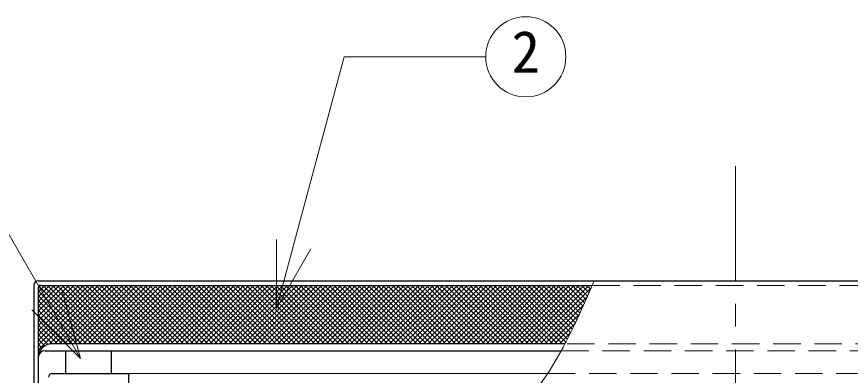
# Model space of a CAD drawing. Units: millimetres at full size, sheet at 1:10; details may follow other scales. Extents: x -2123 to 1927, y -1358 to 1452.
# Drawn here: x -1811.7 to -1447.6, y -101.8 to 54.7 of the extents above; entities that cross this region are included whole.
import ezdxf
from ezdxf.enums import TextEntityAlignment as Align

# ---------------------------------------------------------------- set-up
doc = ezdxf.new("R2010")
doc.units = ezdxf.units.MM
doc.header["$LTSCALE"] = 10
doc.linetypes.add('CHAIN1', pattern=[8, 5, -1, 1, -1])
doc.linetypes.add('DASHED1', pattern=[1.8, 1.2, -0.6])
doc.layers.add('0-0', color=7, linetype='Continuous', lineweight=18)
doc.styles.add('ＭＳ ゴシック', font='')
doc.styles.get('ＭＳ ゴシック').set_extended_font_data('MS Gothic')

msp = doc.modelspace()

# ---------------------------------------------------------------- linework, layer by layer
at = {"layer": '0-0'}
for p, q in [((-1698.2, -72.62), (-1668.77, 37.22)), ((-1668.77, 37.22), (-1606.86, 37.22)), ((-1783.91, -94.49), (-1839.1, 1.1)), ((-1698.2, -72.62), (-1698.2, -42.62)), ((-1698.2, -72.62), (-1683.2, -46.64)), ((-1783.91, -94.49), (-1791.67, -65.52)), ((-1783.91, -94.49), (-1805.12, -73.28))]:
    msp.add_line(p, q, dxfattribs=at)
at = {"layer": '0-0', "color": 4, "linetype": 'CHAIN1', "lineweight": 9}
msp.add_line((-1497.8, -10.59), (-1497.8, -1043.09), dxfattribs=at)
at = {"layer": '0-0', "color": 5, "lineweight": 25}
for p, q in [((-1802.3, -60.59), (-1193.3, -60.59)), ((-1804.3, -62.59), (-1804.3, -140.59)), ((-1802.3, -63.59), (-1802.3, -140.59)), ((-1801.3, -62.59), (-1560.36, -62.59)), ((-1572.24, -88.09), (-1796.3, -88.09)), ((-1799.3, -91.09), (-1573.85, -91.09)), ((-1790.3, -101.09), (-1790.3, -91.09)), ((-1770.3, -101.09), (-1770.3, -91.09)), ((-1796.3, -101.09), (-1762.8, -101.09)), ((-1762.8, -356.03), (-1762.8, -101.09))]:
    msp.add_line(p, q, dxfattribs=at)
at = {"layer": '0-0', "color": 4, "lineweight": 9}
for p, q in [((-1802.3, -90.85), (-1774.04, -62.59)), ((-1802.3, -88.73), (-1776.16, -62.59)), ((-1802.3, -86.61), (-1778.28, -62.59)), ((-1802.3, -84.49), (-1780.4, -62.59)), ((-1802.3, -82.37), (-1782.52, -62.59)), ((-1802.3, -80.24), (-1784.64, -62.59)), ((-1802.3, -78.12), (-1786.76, -62.59)), ((-1802.3, -76), (-1788.89, -62.59)), ((-1802.3, -73.88), (-1791.01, -62.59)), ((-1802.3, -71.76), (-1793.13, -62.59)), ((-1802.3, -69.64), (-1795.25, -62.59)), ((-1802.3, -67.52), (-1797.37, -62.59)), ((-1802.3, -65.4), (-1799.49, -62.59)), ((-1802.3, -64.92), (-1779.13, -88.09)), ((-1802.22, -63.19), (-1801.69, -62.67)), ((-1802.1, -62.99), (-1777.01, -88.09)), ((-1800.39, -62.59), (-1774.89, -88.09)), ((-1798.27, -62.59), (-1772.77, -88.09)), ((-1797.55, -88.22), (-1771.92, -62.59)), ((-1796.15, -62.59), (-1770.65, -88.09)), ((-1795.29, -88.09), (-1769.79, -62.59)), ((-1794.02, -62.59), (-1768.52, -88.09)), ((-1793.17, -88.09), (-1767.67, -62.59)), ((-1791.9, -62.59), (-1766.4, -88.09)), ((-1791.05, -88.09), (-1765.55, -62.59)), ((-1789.78, -62.59), (-1764.28, -88.09)), ((-1788.93, -88.09), (-1763.43, -62.59)), ((-1787.66, -62.59), (-1762.16, -88.09)), ((-1786.81, -88.09), (-1761.31, -62.59)), ((-1785.54, -62.59), (-1760.04, -88.09)), ((-1784.69, -88.09), (-1759.19, -62.59)), ((-1783.42, -62.59), (-1757.92, -88.09)), ((-1782.57, -88.09), (-1757.07, -62.59)), ((-1781.3, -62.59), (-1755.8, -88.09)), ((-1780.44, -88.09), (-1754.94, -62.59)), ((-1779.18, -62.59), (-1753.68, -88.09)), ((-1778.32, -88.09), (-1752.82, -62.59)), ((-1777.05, -62.59), (-1751.55, -88.09)), ((-1776.2, -88.09), (-1750.7, -62.59)), ((-1774.93, -62.59), (-1749.43, -88.09)), ((-1774.08, -88.09), (-1748.58, -62.59)), ((-1772.81, -62.59), (-1747.31, -88.09)), ((-1771.96, -88.09), (-1746.46, -62.59)), ((-1770.69, -62.59), (-1745.19, -88.09)), ((-1769.84, -88.09), (-1744.34, -62.59)), ((-1768.57, -62.59), (-1743.07, -88.09)), ((-1767.72, -88.09), (-1742.22, -62.59)), ((-1766.45, -62.59), (-1740.95, -88.09)), ((-1765.6, -88.09), (-1740.1, -62.59)), ((-1764.33, -62.59), (-1738.83, -88.09)), ((-1763.47, -88.09), (-1737.97, -62.59)), ((-1762.2, -62.59), (-1736.7, -88.09)), ((-1761.35, -88.09), (-1735.85, -62.59)), ((-1760.08, -62.59), (-1734.58, -88.09)), ((-1759.23, -88.09), (-1733.73, -62.59)), ((-1757.96, -62.59), (-1732.46, -88.09)), ((-1757.11, -88.09), (-1731.61, -62.59)), ((-1755.84, -62.59), (-1730.34, -88.09)), ((-1754.99, -88.09), (-1729.49, -62.59)), ((-1753.72, -62.59), (-1728.22, -88.09)), ((-1752.87, -88.09), (-1727.37, -62.59)), ((-1751.6, -62.59), (-1726.1, -88.09)), ((-1750.75, -88.09), (-1725.25, -62.59)), ((-1749.48, -62.59), (-1723.98, -88.09)), ((-1748.62, -88.09), (-1723.12, -62.59)), ((-1747.36, -62.59), (-1721.86, -88.09)), ((-1746.5, -88.09), (-1721, -62.59)), ((-1745.23, -62.59), (-1719.73, -88.09)), ((-1744.38, -88.09), (-1718.88, -62.59)), ((-1743.11, -62.59), (-1717.61, -88.09)), ((-1742.26, -88.09), (-1716.76, -62.59)), ((-1740.99, -62.59), (-1715.49, -88.09)), ((-1740.14, -88.09), (-1714.64, -62.59)), ((-1738.87, -62.59), (-1713.37, -88.09)), ((-1738.02, -88.09), (-1712.52, -62.59)), ((-1736.75, -62.59), (-1711.25, -88.09)), ((-1735.9, -88.09), (-1710.4, -62.59)), ((-1734.63, -62.59), (-1709.13, -88.09)), ((-1733.78, -88.09), (-1708.28, -62.59)), ((-1732.51, -62.59), (-1707.01, -88.09)), ((-1731.65, -88.09), (-1706.15, -62.59)), ((-1730.38, -62.59), (-1704.88, -88.09)), ((-1729.53, -88.09), (-1704.03, -62.59)), ((-1728.26, -62.59), (-1702.76, -88.09)), ((-1727.41, -88.09), (-1701.91, -62.59)), ((-1726.14, -62.59), (-1700.64, -88.09)), ((-1725.29, -88.09), (-1699.79, -62.59)), ((-1724.02, -62.59), (-1698.52, -88.09)), ((-1723.17, -88.09), (-1697.67, -62.59)), ((-1721.9, -62.59), (-1696.4, -88.09)), ((-1721.05, -88.09), (-1695.55, -62.59)), ((-1719.78, -62.59), (-1694.28, -88.09)), ((-1718.93, -88.09), (-1693.43, -62.59)), ((-1717.66, -62.59), (-1692.16, -88.09)), ((-1716.8, -88.09), (-1691.3, -62.59)), ((-1715.54, -62.59), (-1690.04, -88.09)), ((-1714.68, -88.09), (-1689.18, -62.59)), ((-1713.41, -62.59), (-1687.91, -88.09)), ((-1712.56, -88.09), (-1687.06, -62.59)), ((-1711.29, -62.59), (-1685.79, -88.09)), ((-1710.44, -88.09), (-1684.94, -62.59)), ((-1709.17, -62.59), (-1683.67, -88.09)), ((-1708.32, -88.09), (-1682.82, -62.59)), ((-1707.05, -62.59), (-1681.55, -88.09)), ((-1706.2, -88.09), (-1680.7, -62.59)), ((-1704.93, -62.59), (-1679.43, -88.09)), ((-1704.08, -88.09), (-1678.58, -62.59)), ((-1702.81, -62.59), (-1677.31, -88.09)), ((-1701.96, -88.09), (-1676.46, -62.59)), ((-1700.69, -62.59), (-1675.19, -88.09)), ((-1699.83, -88.09), (-1674.33, -62.59)), ((-1698.57, -62.59), (-1673.07, -88.09)), ((-1697.71, -88.09), (-1672.21, -62.59)), ((-1696.44, -62.59), (-1670.94, -88.09)), ((-1695.59, -88.09), (-1670.09, -62.59)), ((-1694.32, -62.59), (-1668.82, -88.09)), ((-1693.47, -88.09), (-1667.97, -62.59)), ((-1692.2, -62.59), (-1666.7, -88.09)), ((-1691.35, -88.09), (-1665.85, -62.59)), ((-1690.08, -62.59), (-1664.58, -88.09)), ((-1689.23, -88.09), (-1663.73, -62.59)), ((-1687.96, -62.59), (-1662.46, -88.09)), ((-1687.11, -88.09), (-1661.61, -62.59)), ((-1685.84, -62.59), (-1660.34, -88.09)), ((-1684.99, -88.09), (-1659.49, -62.59)), ((-1683.72, -62.59), (-1658.22, -88.09)), ((-1682.86, -88.09), (-1657.36, -62.59)), ((-1681.59, -62.59), (-1656.09, -88.09)), ((-1680.74, -88.09), (-1655.24, -62.59)), ((-1679.47, -62.59), (-1653.97, -88.09)), ((-1678.62, -88.09), (-1653.12, -62.59)), ((-1677.35, -62.59), (-1651.85, -88.09)), ((-1676.5, -88.09), (-1651, -62.59)), ((-1675.23, -62.59), (-1649.73, -88.09)), ((-1674.38, -88.09), (-1648.88, -62.59)), ((-1673.11, -62.59), (-1647.61, -88.09)), ((-1672.26, -88.09), (-1646.76, -62.59)), ((-1670.99, -62.59), (-1645.49, -88.09)), ((-1670.14, -88.09), (-1644.64, -62.59)), ((-1668.87, -62.59), (-1643.37, -88.09)), ((-1668.01, -88.09), (-1642.51, -62.59)), ((-1666.75, -62.59), (-1641.25, -88.09)), ((-1665.89, -88.09), (-1640.39, -62.59)), ((-1664.62, -62.59), (-1639.12, -88.09)), ((-1663.77, -88.09), (-1638.27, -62.59)), ((-1662.5, -62.59), (-1637, -88.09)), ((-1661.65, -88.09), (-1636.15, -62.59)), ((-1660.38, -62.59), (-1634.88, -88.09)), ((-1659.53, -88.09), (-1634.03, -62.59)), ((-1658.26, -62.59), (-1632.76, -88.09)), ((-1657.41, -88.09), (-1631.91, -62.59)), ((-1656.14, -62.59), (-1630.64, -88.09)), ((-1655.29, -88.09), (-1629.79, -62.59)), ((-1654.02, -62.59), (-1628.52, -88.09)), ((-1653.17, -88.09), (-1627.67, -62.59)), ((-1651.9, -62.59), (-1626.4, -88.09)), ((-1651.04, -88.09), (-1625.54, -62.59)), ((-1649.77, -62.59), (-1624.27, -88.09)), ((-1648.92, -88.09), (-1623.42, -62.59)), ((-1647.65, -62.59), (-1622.15, -88.09)), ((-1646.8, -88.09), (-1621.3, -62.59)), ((-1645.53, -62.59), (-1620.03, -88.09)), ((-1644.68, -88.09), (-1619.18, -62.59)), ((-1643.41, -62.59), (-1617.91, -88.09)), ((-1642.56, -88.09), (-1617.06, -62.59)), ((-1641.29, -62.59), (-1615.79, -88.09)), ((-1640.44, -88.09), (-1614.94, -62.59)), ((-1639.17, -62.59), (-1613.67, -88.09)), ((-1638.32, -88.09), (-1612.82, -62.59)), ((-1637.05, -62.59), (-1611.55, -88.09)), ((-1636.19, -88.09), (-1610.69, -62.59)), ((-1634.93, -62.59), (-1609.43, -88.09)), ((-1634.07, -88.09), (-1608.57, -62.59)), ((-1632.8, -62.59), (-1607.3, -88.09)), ((-1631.95, -88.09), (-1606.45, -62.59)), ((-1630.68, -62.59), (-1605.18, -88.09)), ((-1629.83, -88.09), (-1604.33, -62.59)), ((-1628.56, -62.59), (-1603.06, -88.09)), ((-1627.71, -88.09), (-1602.21, -62.59)), ((-1626.44, -62.59), (-1600.94, -88.09)), ((-1625.59, -88.09), (-1600.09, -62.59)), ((-1624.32, -62.59), (-1598.82, -88.09)), ((-1623.47, -88.09), (-1597.97, -62.59)), ((-1622.2, -62.59), (-1596.7, -88.09)), ((-1621.35, -88.09), (-1595.85, -62.59)), ((-1620.08, -62.59), (-1594.58, -88.09)), ((-1619.22, -88.09), (-1593.72, -62.59)), ((-1617.95, -62.59), (-1592.45, -88.09)), ((-1617.1, -88.09), (-1591.6, -62.59)), ((-1615.83, -62.59), (-1590.33, -88.09)), ((-1614.98, -88.09), (-1589.48, -62.59)), ((-1613.71, -62.59), (-1588.21, -88.09)), ((-1612.86, -88.09), (-1587.36, -62.59)), ((-1611.59, -62.59), (-1586.09, -88.09)), ((-1610.74, -88.09), (-1585.24, -62.59)), ((-1609.47, -62.59), (-1583.97, -88.09)), ((-1608.62, -88.09), (-1583.12, -62.59)), ((-1607.35, -62.59), (-1581.85, -88.09)), ((-1606.5, -88.09), (-1581, -62.59)), ((-1605.23, -62.59), (-1579.73, -88.09)), ((-1604.37, -88.09), (-1578.87, -62.59)), ((-1603.11, -62.59), (-1577.61, -88.09)), ((-1602.25, -88.09), (-1576.75, -62.59)), ((-1600.98, -62.59), (-1575.48, -88.09)), ((-1600.13, -88.09), (-1574.63, -62.59)), ((-1598.86, -62.59), (-1573.36, -88.09)), ((-1598.01, -88.09), (-1572.51, -62.59)), ((-1596.74, -62.59), (-1571.91, -87.42)), ((-1595.89, -88.09), (-1570.39, -62.59)), ((-1594.62, -62.59), (-1571.2, -86)), ((-1593.77, -88.09), (-1568.27, -62.59)), ((-1592.5, -62.59), (-1570.5, -84.59)), ((-1591.65, -88.09), (-1566.15, -62.59)), ((-1590.38, -62.59), (-1569.79, -83.17)), ((-1589.53, -88.09), (-1564.03, -62.59)), ((-1588.26, -62.59), (-1569.09, -81.75)), ((-1587.4, -88.09), (-1561.9, -62.59)), ((-1586.14, -62.59), (-1568.38, -80.34)), ((-1585.28, -88.09), (-1560.8, -63.6)), ((-1584.01, -62.59), (-1567.68, -78.92)), ((-1581.89, -62.59), (-1567.01, -77.47)), ((-1579.77, -62.59), (-1566.35, -76.01)), ((-1577.65, -62.59), (-1565.69, -74.55)), ((-1575.53, -62.59), (-1565.03, -73.09)), ((-1573.41, -62.59), (-1564.37, -71.63)), ((-1571.29, -62.59), (-1563.71, -70.17)), ((-1569.16, -62.59), (-1563.05, -68.7)), ((-1567.04, -62.59), (-1562.39, -67.24)), ((-1564.92, -62.59), (-1561.74, -65.77)), ((-1562.8, -62.59), (-1561.1, -64.29)), ((-1560.68, -62.59), (-1560.45, -62.81)), ((-1802.3, -67.04), (-1781.25, -88.09)), ((-1802.3, -69.16), (-1783.37, -88.09)), ((-1583.16, -88.09), (-1562.44, -67.37)), ((-1802.3, -71.28), (-1785.5, -88.09)), ((-1581.04, -88.09), (-1564.19, -71.24)), ((-1802.3, -73.4), (-1787.62, -88.09)), ((-1802.3, -75.52), (-1789.74, -88.09)), ((-1578.92, -88.09), (-1565.94, -75.11)), ((-1802.3, -77.64), (-1791.86, -88.09)), ((-1802.3, -79.77), (-1793.98, -88.09)), ((-1576.8, -88.09), (-1567.72, -79.01)), ((-1802.3, -81.89), (-1796.1, -88.09)), ((-1574.68, -88.09), (-1569.83, -83.24)), ((-1802.3, -84.01), (-1797.98, -88.33)), ((-1802.3, -86.13), (-1799.45, -88.98)), ((-1802.3, -88.25), (-1800.63, -89.93)), ((-1802.3, -90.37), (-1801.53, -91.14)), ((-1572.56, -88.09), (-1571.93, -87.47)), ((-1802.3, -92.49), (-1802.13, -92.66)), ((-1802.3, -92.97), (-1802.17, -92.84)), ((-1762.8, -101.09), (-1579.75, -101.09))]:
    msp.add_line(p, q, dxfattribs=at)
at = {"layer": '0-0', "linetype": 'DASHED1'}
for p, q in [((-1560.36, -62.59), (-1194.3, -62.59)), ((-1199.3, -88.09), (-1572.24, -88.09)), ((-1573.85, -91.09), (-1196.3, -91.09)), ((-1579.75, -101.09), (-1199.3, -101.09))]:
    msp.add_line(p, q, dxfattribs=at)
at = {"layer": '0-0'}
msp.add_lwpolyline([(-1559.48, -60.59), (-1562.4, -67.27), (-1567.55, -78.66), (-1573.06, -89.72), (-1579.15, -100.24), (-1586.06, -109.99)], dxfattribs=at)
msp.add_circle((-1589.36, 37.22), 17.5, dxfattribs=at)
at = {"layer": '0-0', "color": 5, "lineweight": 25}
for centre, radius in [((-1802.3, -62.59), 2), ((-1801.3, -63.59), 1), ((-1796.3, -94.09), 6), ((-1799.3, -94.09), 3), ((-1796.3, -102.59), 1.5)]:
    msp.add_arc(centre, radius, 90, 180, dxfattribs=at)

# ---------------------------------------------------------------- texts
at = {"layer": '0-0', "style": 'ＭＳ ゴシック'}
msp.add_text('2', height=18.33, dxfattribs=at).set_placement((-1595.61, 24.72), align=Align.BOTTOM_LEFT)

doc.saveas('drawing.dxf')
